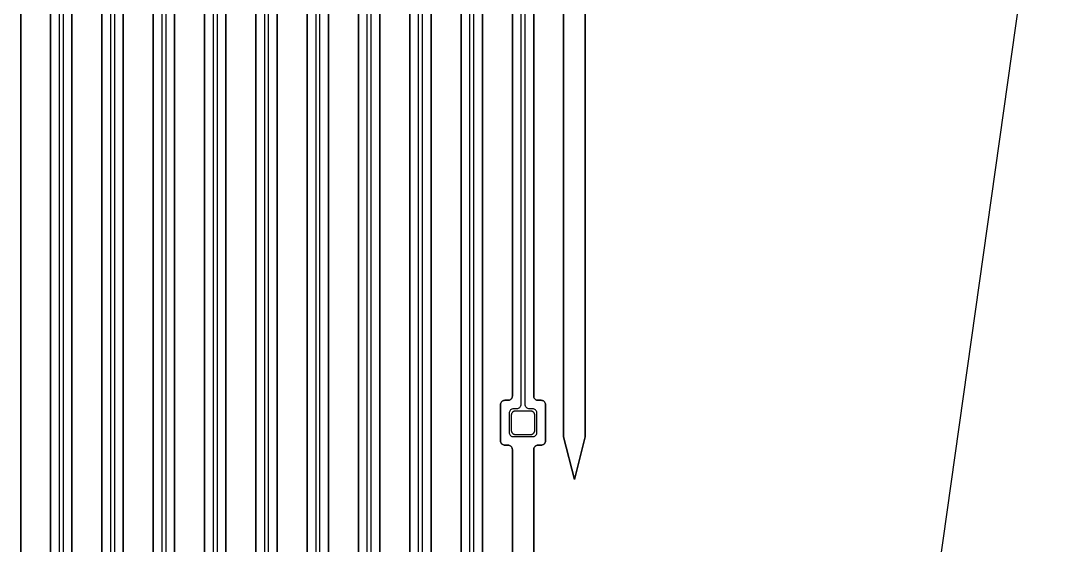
# Model space of a CAD drawing. Header units: metres. Extents: x -1550 to 1550, y -904 to 26100.
# Drawn here: x -2 to 482, y 2228.4 to 2473.8 of the extents above; entities that cross this region are included whole.
import ezdxf

# ---------------------------------------------------------------- set-up
doc = ezdxf.new("R2010")
doc.units = ezdxf.units.M
for name, color, linetype in [('Electrodes', 2, 'CONTINUOUS'), ('Metal', 4, 'CONTINUOUS'), ('Polyimide', 3, 'CONTINUOUS'), ('Polyimide_Negative', 5, 'CONTINUOUS')]:
    doc.layers.add(name, color=color, linetype=linetype)

msp = doc.modelspace()

# ---------------------------------------------------------------- linework, layer by layer
at = {"layer": 'Electrodes'}
msp.add_lwpolyline([(236.5, 2280.21), (236.64, 2280.22), (236.77, 2280.23), (236.91, 2280.26), (237.04, 2280.29), (237.17, 2280.33), (237.3, 2280.38), (237.42, 2280.44), (237.54, 2280.51), (237.65, 2280.58), (237.76, 2280.66), (237.87, 2280.75), (237.96, 2280.85), (238.05, 2280.95), (238.13, 2281.06), (238.21, 2281.18), (238.28, 2281.29), (238.33, 2281.42), (238.38, 2281.54), (238.43, 2281.67), (238.46, 2281.81), (238.48, 2281.94), (238.5, 2282.08), (238.5, 2282.21), (238.5, 2289.21), (238.5, 2289.35), (238.48, 2289.49), (238.46, 2289.62), (238.43, 2289.75), (238.38, 2289.88), (238.33, 2290.01), (238.28, 2290.13), (238.21, 2290.25), (238.13, 2290.37), (238.05, 2290.48), (237.96, 2290.58), (237.87, 2290.68), (237.76, 2290.77), (237.65, 2290.85), (237.54, 2290.92), (237.42, 2290.99), (237.3, 2291.05), (237.17, 2291.1), (237.04, 2291.14), (236.91, 2291.17), (236.77, 2291.2), (236.64, 2291.21), (236.5, 2291.21), (229.5, 2291.21), (229.36, 2291.21), (229.23, 2291.2), (229.09, 2291.17), (228.96, 2291.14), (228.83, 2291.1), (228.7, 2291.05), (228.58, 2290.99), (228.46, 2290.92), (228.35, 2290.85), (228.24, 2290.77), (228.13, 2290.68), (228.04, 2290.58), (227.95, 2290.48), (227.87, 2290.37), (227.79, 2290.25), (227.72, 2290.13), (227.67, 2290.01), (227.62, 2289.88), (227.57, 2289.75), (227.54, 2289.62), (227.52, 2289.49), (227.5, 2289.35), (227.5, 2289.21), (227.5, 2282.21), (227.5, 2282.08), (227.52, 2281.94), (227.54, 2281.81), (227.57, 2281.67), (227.62, 2281.54), (227.67, 2281.42), (227.72, 2281.29), (227.79, 2281.18), (227.87, 2281.06), (227.95, 2280.95), (228.04, 2280.85), (228.13, 2280.75), (228.24, 2280.66), (228.35, 2280.58), (228.46, 2280.51), (228.58, 2280.44), (228.7, 2280.38), (228.83, 2280.33), (228.96, 2280.29), (229.09, 2280.26), (229.23, 2280.23), (229.36, 2280.22), (229.5, 2280.21), (236.5, 2280.21)], close=True, dxfattribs=at)
at = {"layer": 'Metal'}
for points in [[(16, 11993.5), (16, 8.5)], [(18, 8.5), (18, 11993.5)], [(40, 11993.5), (40, 262.47)], [(42, 262.47), (42, 11993.5)], [(64, 11993.5), (64, 516.44)], [(66, 516.44), (66, 11993.5)], [(88, 11993.5), (88, 770.4)], [(90, 770.4), (90, 11993.5)], [(112, 11993.5), (112, 1024.37)], [(114, 1024.37), (114, 11993.5)], [(136, 11993.5), (136, 1278.34)], [(138, 1278.34), (138, 11993.5)], [(160, 11993.5), (160, 1532.31)], [(162, 1532.31), (162, 11993.5)], [(184, 11993.5), (184, 1786.28)], [(186, 1786.28), (186, 11993.5)], [(208, 11993.5), (208, 2040.25)], [(210, 2040.25), (210, 11993.5)], [(232, 11993.5), (232, 2294.21), (231.97, 2293.87), (231.88, 2293.53), (231.73, 2293.21), (231.53, 2292.93), (231.29, 2292.68), (231, 2292.48), (230.68, 2292.33), (230.35, 2292.24), (230, 2292.21), (228.5, 2292.21), (228.15, 2292.18), (227.82, 2292.09), (227.5, 2291.95), (227.21, 2291.75), (226.97, 2291.5), (226.77, 2291.21), (226.62, 2290.9), (226.53, 2290.56), (226.5, 2290.21), (226.5, 2281.21), (226.53, 2280.87), (226.62, 2280.53), (226.77, 2280.21), (226.97, 2279.93), (227.21, 2279.68), (227.5, 2279.48), (227.82, 2279.33), (228.15, 2279.24), (228.5, 2279.21), (237.5, 2279.21), (237.85, 2279.24), (238.18, 2279.33), (238.5, 2279.48), (238.79, 2279.68), (239.03, 2279.93), (239.23, 2280.21), (239.38, 2280.53), (239.47, 2280.87), (239.5, 2281.21), (239.5, 2290.21), (239.47, 2290.56), (239.38, 2290.9), (239.23, 2291.21), (239.03, 2291.5), (238.79, 2291.75), (238.5, 2291.95), (238.18, 2292.09), (237.85, 2292.18), (237.5, 2292.21), (236, 2292.21), (235.65, 2292.24), (235.32, 2292.33), (235, 2292.48), (234.71, 2292.68), (234.47, 2292.93), (234.27, 2293.21), (234.12, 2293.53), (234.03, 2293.87), (234, 2294.21), (234, 11993.5)]]:
    msp.add_lwpolyline(points, dxfattribs=at)
at = {"layer": 'Polyimide'}
for points in [[(-2, 11978.5), (-2, -116.48)], [(12, 12.5), (12, 11978.5)], [(22, 11978.5), (22, 12.5)], [(36, 266.47), (36, 11978.5)], [(46, 11978.5), (46, 266.47)], [(60, 520.44), (60, 11978.5)], [(70, 11978.5), (70, 520.44)], [(84, 774.4), (84, 11978.5)], [(94, 11978.5), (94, 774.4)], [(108, 1028.37), (108, 11978.5)], [(118, 11978.5), (118, 1028.37)], [(132, 1282.34), (132, 11978.5)], [(142, 11978.5), (142, 1282.34)], [(156, 1536.31), (156, 11978.5)], [(166, 11978.5), (166, 1536.31)], [(180, 1790.28), (180, 11978.5)], [(190, 11978.5), (190, 1790.28)], [(204, 2044.25), (204, 11978.5)], [(214, 11978.5), (214, 2044.25)], [(228, 2025.21), (228, 2273.21), (227.97, 2273.56), (227.88, 2273.9), (227.73, 2274.21), (227.53, 2274.5), (227.29, 2274.75), (227, 2274.95), (226.68, 2275.09), (226.35, 2275.18), (226, 2275.21), (224.5, 2275.21), (224.15, 2275.24), (223.82, 2275.33), (223.5, 2275.48), (223.21, 2275.68), (222.97, 2275.93), (222.77, 2276.21), (222.62, 2276.53), (222.53, 2276.87), (222.5, 2277.21), (222.5, 2294.21), (222.53, 2294.56), (222.62, 2294.9), (222.77, 2295.21), (222.97, 2295.5), (223.21, 2295.75), (223.5, 2295.95), (223.82, 2296.09), (224.15, 2296.18), (224.5, 2296.21), (226, 2296.21), (226.35, 2296.24), (226.68, 2296.33), (227, 2296.48), (227.29, 2296.68), (227.53, 2296.93), (227.73, 2297.21), (227.88, 2297.53), (227.97, 2297.87), (228, 2298.21), (228, 11978.5)], [(238, 11978.5), (238, 2298.21), (238.03, 2297.87), (238.12, 2297.53), (238.27, 2297.21), (238.47, 2296.93), (238.71, 2296.68), (239, 2296.48), (239.32, 2296.33), (239.65, 2296.24), (240, 2296.21), (241.5, 2296.21), (241.85, 2296.18), (242.18, 2296.09), (242.5, 2295.95), (242.79, 2295.75), (243.03, 2295.5), (243.23, 2295.21), (243.38, 2294.9), (243.47, 2294.56), (243.5, 2294.21), (243.5, 2277.21), (243.47, 2276.87), (243.38, 2276.53), (243.23, 2276.21), (243.03, 2275.93), (242.79, 2275.68), (242.5, 2275.48), (242.18, 2275.33), (241.85, 2275.24), (241.5, 2275.21), (240, 2275.21), (239.65, 2275.18), (239.32, 2275.09), (239, 2274.95), (238.71, 2274.75), (238.47, 2274.5), (238.27, 2274.21), (238.12, 2273.9), (238.03, 2273.56), (238, 2273.21), (238, 2025.21)], [(262, 2527.18), (262, 2279.18), (257, 2259.18), (252, 2279.18), (252, 2527.18)]]:
    msp.add_lwpolyline(points, dxfattribs=at)
at = {"layer": 'Polyimide_Negative'}
for points in [[(966, 6040.77), (24.81, -642.62), (14.5, -665.19), (14.5, -654.04), (14.39, -651.11), (13.18, -647.49), (11.33, -643.61), (3.23, -640.89), (0.99, -638.43), (-0.69, -635.25), (-2, -628.09), (-2, -587.48), (-2, -387.48), (-2, -137.48), (-1.5, -137.48), (-1.5, -116.48), (-2, -116.48), (-2, 11978.5)], [(12, 11978.5), (12, 12.5)], [(22, 12.5), (22, 11978.5)], [(36, 11978.5), (36, 266.47)], [(46, 266.47), (46, 11978.5)], [(60, 11978.5), (60, 520.44)], [(70, 520.44), (70, 11978.5)], [(84, 11978.5), (84, 774.4)], [(94, 774.4), (94, 11978.5)], [(108, 11978.5), (108, 1028.37)], [(118, 1028.37), (118, 11978.5)], [(132, 11978.5), (132, 1282.34)], [(142, 1282.34), (142, 11978.5)], [(156, 11978.5), (156, 1536.31)], [(166, 1536.31), (166, 11978.5)], [(180, 11978.5), (180, 1790.28)], [(190, 1790.28), (190, 11978.5)], [(204, 11978.5), (204, 2044.25)], [(214, 2044.25), (214, 11978.5)], [(228, 11978.5), (228, 2298.21), (227.97, 2297.87), (227.88, 2297.53), (227.73, 2297.21), (227.53, 2296.93), (227.29, 2296.68), (227, 2296.48), (226.68, 2296.33), (226.35, 2296.24), (226, 2296.21), (224.5, 2296.21), (224.15, 2296.18), (223.82, 2296.09), (223.5, 2295.95), (223.21, 2295.75), (222.97, 2295.5), (222.77, 2295.21), (222.62, 2294.9), (222.53, 2294.56), (222.5, 2294.21), (222.5, 2277.21), (222.53, 2276.87), (222.62, 2276.53), (222.77, 2276.21), (222.97, 2275.93), (223.21, 2275.68), (223.5, 2275.48), (223.82, 2275.33), (224.15, 2275.24), (224.5, 2275.21), (226, 2275.21), (226.35, 2275.18), (226.68, 2275.09), (227, 2274.95), (227.29, 2274.75), (227.53, 2274.5), (227.73, 2274.21), (227.88, 2273.9), (227.97, 2273.56), (228, 2273.21), (228, 2025.21)], [(238, 2025.21), (238, 2273.21), (238.03, 2273.56), (238.12, 2273.9), (238.27, 2274.21), (238.47, 2274.5), (238.71, 2274.75), (239, 2274.95), (239.32, 2275.09), (239.65, 2275.18), (240, 2275.21), (241.5, 2275.21), (241.85, 2275.24), (242.18, 2275.33), (242.5, 2275.48), (242.79, 2275.68), (243.03, 2275.93), (243.23, 2276.21), (243.38, 2276.53), (243.47, 2276.87), (243.5, 2277.21), (243.5, 2294.21), (243.47, 2294.56), (243.38, 2294.9), (243.23, 2295.21), (243.03, 2295.5), (242.79, 2295.75), (242.5, 2295.95), (242.18, 2296.09), (241.85, 2296.18), (241.5, 2296.21), (240, 2296.21), (239.65, 2296.24), (239.32, 2296.33), (239, 2296.48), (238.71, 2296.68), (238.47, 2296.93), (238.27, 2297.21), (238.12, 2297.53), (238.03, 2297.87), (238, 2298.21), (238, 11978.5)], [(252, 2527.18), (252, 2279.18), (257, 2259.18), (262, 2279.18), (262, 2527.18)]]:
    msp.add_lwpolyline(points, dxfattribs=at)

doc.saveas('drawing.dxf')
